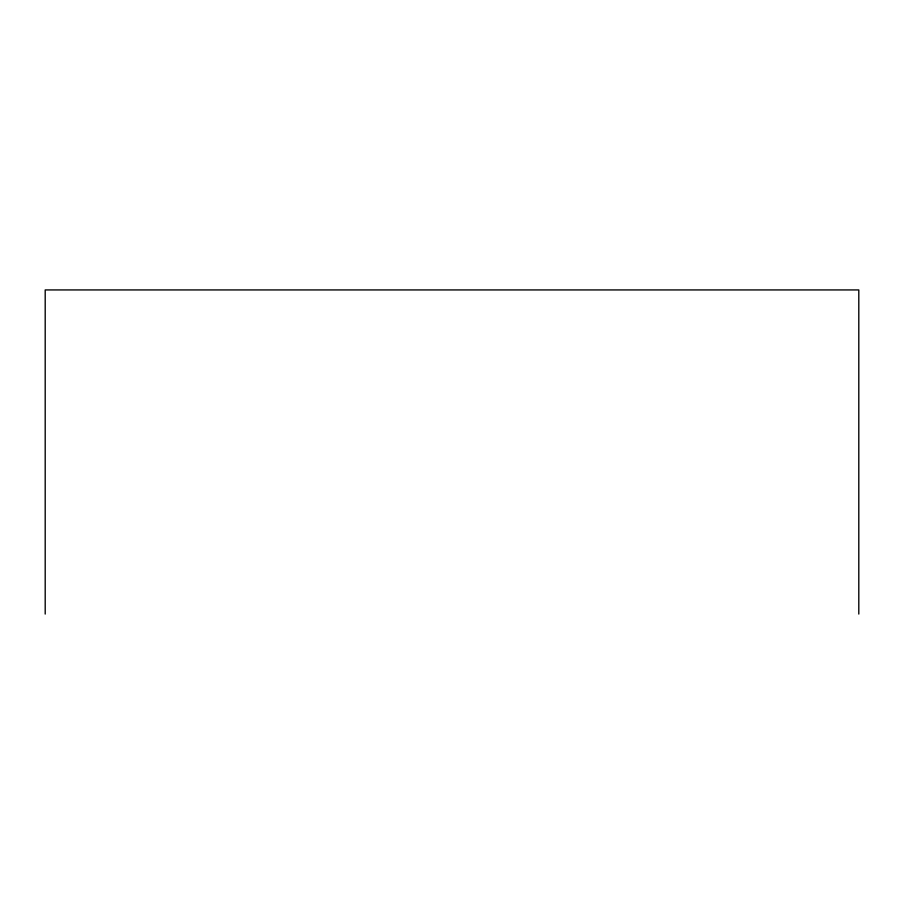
<?xml version="1.0" encoding="UTF-8"?>
<svg xmlns="http://www.w3.org/2000/svg" width="904" height="904" viewBox="0 0 904 904"><rect width="100%" height="100%" fill="white"/><g stroke="black" fill="none" stroke-linecap="round" stroke-linejoin="round"><path stroke-width="1.36" d="M858.8 614.065L858.8 289.935L45.2 289.935L45.2 614.065"/></g></svg>
